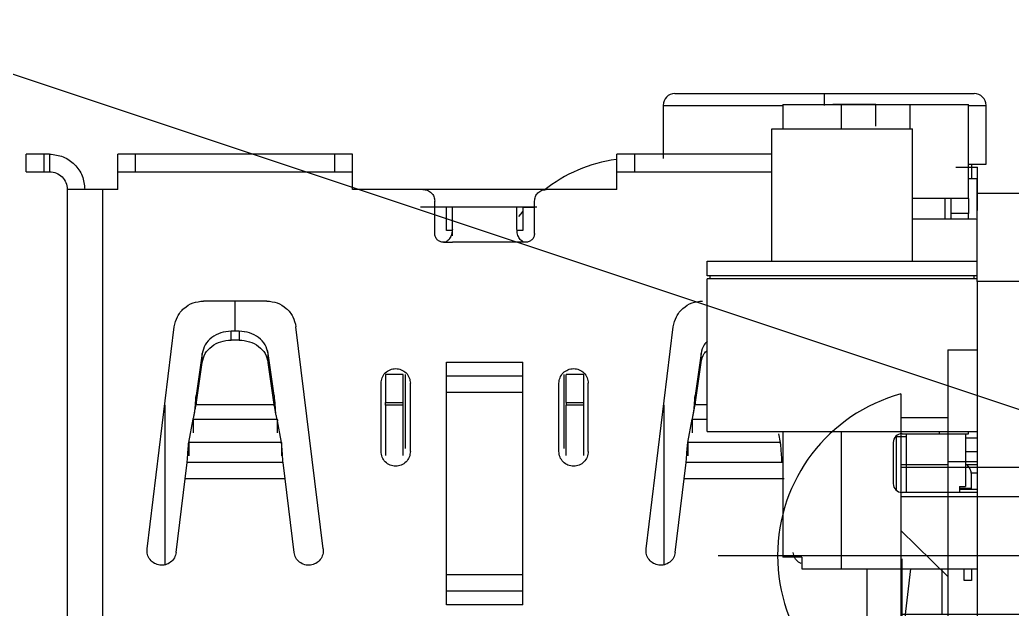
# Model space of a CAD drawing. Extents: x -34 to 51106, y -14166 to 1700.
# Drawn here: x 114.22 to 131.12, y 96.68 to 106.71 of the extents above; entities that cross this region are included whole.
import ezdxf

# ---------------------------------------------------------------- set-up
doc = ezdxf.new("R2010")
doc.units = 0
doc.linetypes.add('ACAD_ISO10W100', pattern=[18, 12, -3, 0, -3])
doc.layers.get('0').update_dxf_attribs({"linetype": 'CONTINUOUS'})
for name, color, linetype in [('1', 1, 'CONTINUOUS'), ('ОСИ', 3, 'ACAD_ISO10W100'), ('РАЗМЕРЫ', 2, 'CONTINUOUS')]:
    doc.layers.add(name, color=color, linetype=linetype)
doc.styles.add('ARIAL', font='arial.ttf', dxfattribs={"height": 3})
doc.dimstyles.new('ARIAL', dxfattribs={"dimscale": 0, "dimtxt": 3, "dimasz": 3, "dimexe": 2, "dimexo": 0, "dimgap": 2, "dimtad": 1, "dimtoh": 1, "dimdec": 1, "dimrnd": 0.1, "dimzin": 9, "dimtxsty": 'ARIAL', "dimblk": 'OPEN', "dimcen": -3, "dimdle": 1.25, "dimclrd": 256, "dimclre": 256, "dimclrt": 256, "dimazin": 3, "dimtfac": 1, "dimtdec": 1, "dimtmove": 0, "dimatfit": 3, "dimtvp": 1.5, "dimtolj": 1, "dimtzin": 1})

# ---------------------------------------------------------------- blocks, each defined once
blk = doc.blocks.new('A$CE64F091F')
for p, q in [((-0.5, 3.5), (-0.5, -3.5)), ((-0.5, 3.5), (0, 3.5)), ((0, 3.5), (0, -3.5)), ((-1.3, 2.75), (-1.3, -2.75)), ((-1.3, 2.35), (-1.3, -2.35)), ((-1.3, 2.35), (-0.5, 2.35)), ((-0.5, 2.35), (-0.5, -2.35)), ((0, 2.35), (0, -2.35)), ((-1.3, 1.55), (-0.5, 1.55)), ((-0.5, 1.6), (0, 1.6)), ((6.7, 1.5), (-1.3, 1.5)), ((6.7, 1.5), (6.7, -1.5)), ((-1.3, 0.428), (-0.5, -0.357)), ((6.7, -1.5), (-1.3, -1.5)), ((-1.3, -1.55), (-0.5, -1.55)), ((-0.5, -1.6), (0, -1.6)), ((-1.3, -2.35), (-0.5, -2.35)), ((-0.5, -3.5), (0, -3.5))]:
    blk.add_line(p, q)
blk.add_arc((-0.549, 0), 2.851, 105.2667, 254.7333)
at = {"layer": '1'}
for p, q in [((6.7, 1), (-1.3, 1)), ((6.7, -1), (-1.3, -1))]:
    blk.add_line(p, q, dxfattribs=at)
at = {"layer": 'ОСИ'}
blk.add_line((-4.413, 0), (9.583, 0), dxfattribs=at)

msp = doc.modelspace()

# ---------------------------------------------------------------- linework, layer by layer
for p, q in [((125.3773, 105.4509), (127.9281, 105.4509)), ((127.9281, 105.4509), (130.4773, 105.4509)), ((125.1773, 105.2509), (125.1773, 104.3474)), ((125.1773, 105.2509), (127.2173, 105.2509)), ((127.2173, 105.263), (127.2173, 104.8509)), ((127.2173, 105.263), (128.2173, 105.263)), ((128.7973, 105.263), (128.0678, 105.263)), ((128.2173, 105.263), (129.3773, 105.263)), ((128.2173, 104.8509), (128.2173, 105.263)), ((128.7973, 105.263), (128.7973, 104.8982)), ((129.3773, 105.263), (130.3773, 105.263)), ((129.3773, 105.263), (129.3773, 104.8509)), ((130.3773, 103.663), (130.3773, 105.263)), ((130.3773, 105.2509), (130.6773, 105.2509)), ((130.6773, 104.2509), (130.6773, 105.2509)), ((127.0273, 102.6009), (127.0273, 104.8509)), ((127.0273, 104.8509), (129.4273, 104.8509)), ((129.4273, 102.6009), (129.4273, 104.8509)), ((114.3273, 104.1209), (114.3273, 104.4209)), ((114.6273, 104.4209), (114.6273, 104.1209)), ((114.7273, 104.4209), (114.6273, 104.4209)), ((114.7273, 104.4209), (114.7273, 104.1209)), ((115.8873, 104.1209), (115.8873, 104.4209)), ((116.1873, 104.4209), (116.1873, 104.1209)), ((119.5873, 104.4209), (116.1873, 104.4209)), ((119.5873, 104.1209), (119.5873, 104.4209)), ((119.8873, 104.1209), (119.8873, 104.4209)), ((124.3873, 104.1209), (124.3873, 104.4209)), ((127.0273, 104.4209), (124.6873, 104.4209)), ((124.6873, 104.4209), (124.6873, 104.1209)), ((114.6273, 104.1209), (114.7273, 104.1209)), ((116.1873, 104.1209), (119.5873, 104.1209)), ((124.6873, 104.1209), (127.0273, 104.1209)), ((130.5273, 104.1909), (130.1625, 104.1909)), ((130.3773, 104.2509), (130.4273, 104.2509)), ((130.4273, 104.2509), (130.4273, 104.0009)), ((130.4273, 104.2509), (130.6773, 104.2509)), ((130.5273, 104.1909), (130.5273, 103.4614)), ((130.5273, 104.0009), (130.3773, 104.0009)), ((130.5273, 103.7509), (130.5273, 104.0009)), ((115.0273, 103.8209), (115.0273, 87.2609)), ((115.6273, 103.8209), (115.6273, 87.2609)), ((115.8873, 103.8209), (115.6273, 103.8209)), ((121.0873, 103.8209), (119.8873, 103.8209)), ((123.2273, 103.8209), (121.0473, 103.8209)), ((124.3873, 103.8209), (123.1873, 103.8209)), ((121.2873, 103.0709), (121.2873, 103.6209)), ((122.9873, 103.0709), (122.9873, 103.6209)), ((130.3773, 103.663), (129.4273, 103.663)), ((129.9773, 103.663), (129.9773, 103.313)), ((130.0773, 103.663), (130.0773, 103.413)), ((130.3773, 103.663), (130.3773, 103.413)), ((130.5273, 102.2509), (130.5273, 103.7509)), ((132.1273, 103.7509), (130.5273, 103.7509)), ((123.0276, 103.5209), (121.0473, 103.5209)), ((121.4873, 103.5209), (121.2873, 103.5209)), ((121.4873, 103.1209), (121.4873, 103.5209)), ((122.6873, 103.5209), (121.5873, 103.5209)), ((122.7873, 103.5209), (122.7873, 103.1209)), ((122.7873, 103.5209), (122.9873, 103.5209)), ((121.5873, 103.143), (121.5873, 103.3336)), ((122.6873, 103.143), (122.6873, 103.3336)), ((130.4773, 103.313), (129.4273, 103.313)), ((130.3773, 103.413), (130.0773, 103.413)), ((130.0773, 103.413), (130.0773, 103.313)), ((130.3773, 103.313), (130.3773, 103.413)), ((121.5873, 103.1209), (121.4873, 103.1209)), ((121.5873, 103.0319), (121.5873, 103.143)), ((122.7873, 103.1209), (122.6873, 103.1209)), ((121.4373, 102.9209), (121.5873, 102.9209)), ((122.6873, 102.9209), (121.5873, 102.9209)), ((122.8373, 102.9209), (122.6873, 102.9209)), ((125.9273, 102.3509), (125.9273, 102.6009)), ((125.9273, 102.6009), (130.5273, 102.6009)), ((130.5273, 102.3509), (125.9273, 102.3509)), ((130.5273, 102.3009), (125.9273, 102.3009)), ((125.9273, 99.7009), (125.9273, 102.3009)), ((125.9773, 102.3009), (125.9773, 102.3509)), ((130.4773, 102.3009), (130.4773, 102.3509)), ((132.1273, 102.2509), (130.5273, 102.2509)), ((130.5273, 102.2509), (130.5273, 30.2509)), ((118.4273, 101.9209), (117.3473, 101.9209)), ((117.8873, 101.4073), (117.8873, 101.9209)), ((116.3873, 97.7051), (116.851, 101.4818)), ((119.3873, 97.7051), (118.9235, 101.4818)), ((124.8873, 97.7051), (125.351, 101.4818)), ((117.8207, 101.2573), (117.8207, 101.4073)), ((117.9538, 101.4073), (117.8207, 101.4073)), ((117.9538, 101.2573), (117.8207, 101.2573)), ((117.9538, 101.4073), (117.9538, 101.2573)), ((117.3244, 101.027), (117.2229, 100.3109)), ((117.3244, 100.877), (117.3244, 101.027)), ((118.4501, 100.877), (118.4501, 101.027)), ((118.5516, 100.3109), (118.4501, 101.027)), ((118.5534, 100.3109), (118.4521, 101.0269)), ((125.8244, 101.027), (125.7229, 100.3109)), ((125.8244, 100.877), (125.8244, 101.027)), ((117.2229, 100.1609), (117.3244, 100.877)), ((118.5516, 100.1609), (118.4501, 100.877)), ((121.4873, 96.7509), (121.4873, 100.8809)), ((121.4873, 100.8809), (122.7873, 100.8809)), ((121.4873, 100.648), (121.4873, 100.8809)), ((122.7873, 96.7509), (122.7873, 100.8809)), ((122.7873, 100.648), (122.7873, 100.8809)), ((125.7229, 100.1609), (125.8244, 100.877)), ((120.4473, 100.6709), (120.4473, 100.1952)), ((120.7473, 100.6709), (120.4473, 100.6709)), ((120.7473, 100.1952), (120.7473, 100.6709)), ((120.7873, 99.4119), (120.7873, 100.6709)), ((121.4873, 100.648), (122.7873, 100.648)), ((123.4873, 100.6683), (123.4873, 99.4119)), ((123.5273, 100.1952), (123.5273, 100.6709)), ((123.8273, 100.6709), (123.5273, 100.6709)), ((123.8273, 100.1952), (123.8273, 100.6709)), ((120.3723, 99.3609), (120.3723, 100.5209)), ((120.8723, 99.3609), (120.8723, 100.5209)), ((123.4023, 99.3609), (123.4023, 100.5209)), ((123.9023, 99.3609), (123.9023, 100.5209)), ((117.2229, 100.3109), (117.2229, 100.1609)), ((118.5516, 100.3109), (118.5516, 100.1609)), ((122.7873, 100.3652), (121.4873, 100.3652)), ((125.7229, 100.3109), (125.7229, 100.1609)), ((116.6873, 100.1484), (116.6873, 97.4326)), ((117.2229, 100.1609), (118.5516, 100.1609)), ((120.4473, 100.1952), (120.7473, 100.1952)), ((120.4473, 100.1478), (120.4473, 100.1952)), ((120.7473, 100.1478), (120.4473, 100.1478)), ((120.4473, 100.1478), (120.4473, 99.294)), ((120.7473, 100.1478), (120.7473, 100.1952)), ((120.7473, 99.294), (120.7473, 100.1478)), ((123.5273, 100.1952), (123.8273, 100.1952)), ((123.5273, 100.1952), (123.5273, 100.1478)), ((123.8273, 100.1478), (123.5273, 100.1478)), ((123.5273, 99.294), (123.5273, 100.1478)), ((123.8273, 100.1478), (123.8273, 100.1952)), ((123.8273, 99.294), (123.8273, 100.1478)), ((125.1873, 100.1484), (125.1873, 97.4326)), ((125.7229, 100.1609), (125.9273, 100.1609)), ((117.0972, 99.5151), (117.1722, 99.9077)), ((117.1722, 99.9077), (118.6023, 99.9077)), ((117.1722, 99.9077), (117.1722, 99.6778)), ((118.6773, 99.5151), (118.6023, 99.9077)), ((118.6023, 99.9077), (118.6023, 99.6778)), ((118.6065, 99.8991), (118.6089, 99.874)), ((125.5972, 99.5151), (125.6722, 99.9077)), ((125.6722, 99.9077), (125.6722, 99.6778)), ((125.6722, 99.9077), (125.9273, 99.9077)), ((125.9273, 99.7009), (130.5273, 99.7009)), ((127.1773, 99.5151), (127.1499, 99.6585)), ((127.2173, 99.7009), (127.2173, 97.563)), ((128.2173, 97.363), (128.2173, 99.7009)), ((129.1355, 99.613), (129.1473, 99.613)), ((129.1473, 99.6248), (129.1473, 99.613)), ((129.1473, 99.613), (129.1473, 98.7012)), ((129.2473, 99.663), (129.8773, 99.663)), ((129.3172, 99.663), (129.3172, 98.663)), ((129.8773, 99.7009), (129.8773, 99.663)), ((129.8773, 99.663), (130.3773, 99.663)), ((130.3273, 99.663), (130.3273, 98.763)), ((130.5273, 99.588), (130.3273, 99.588)), ((130.3773, 99.663), (130.3773, 99.7009)), ((117.0972, 99.5151), (117.0972, 99.2853)), ((118.6773, 99.5151), (117.0972, 99.5151)), ((118.6773, 99.5151), (118.6773, 99.2853)), ((127.1773, 99.5151), (125.5972, 99.5151)), ((125.5972, 99.5151), (125.5972, 99.2853)), ((129.0973, 99.513), (129.0973, 98.813)), ((130.3273, 99.363), (130.5273, 99.363)), ((117.0373, 98.8961), (117.0709, 99.1704)), ((118.7036, 99.1704), (117.0709, 99.1704)), ((118.7373, 98.8961), (118.7036, 99.1704)), ((125.5373, 98.8961), (125.5709, 99.1704)), ((127.2036, 99.1704), (125.5709, 99.1704)), ((130.3273, 99.1391), (130.4273, 99.1391)), ((130.4273, 99.138), (130.5273, 99.138)), ((116.8835, 97.6441), (117.0373, 98.8961)), ((118.7373, 98.8961), (117.0373, 98.8961)), ((118.891, 97.6441), (118.7373, 98.8961)), ((125.3835, 97.6441), (125.5373, 98.8961)), ((127.2373, 98.8961), (125.5373, 98.8961)), ((130.5273, 98.9909), (130.4259, 98.9909)), ((130.4273, 98.738), (130.4273, 98.9654)), ((130.2273, 98.763), (130.3273, 98.763)), ((130.2273, 98.763), (130.2273, 98.663)), ((130.2273, 98.738), (130.4273, 98.738)), ((130.5273, 98.713), (130.2273, 98.713)), ((130.4273, 98.713), (130.4273, 98.738)), ((130.5273, 98.663), (129.2473, 98.663)), ((127.5423, 97.563), (127.2173, 97.563)), ((127.5423, 97.563), (127.5423, 97.363)), ((129.2473, 96.7712), (129.2473, 97.5309)), ((127.5423, 97.363), (128.2173, 97.363)), ((128.2173, 97.363), (130.5273, 97.363)), ((128.6473, 97.363), (128.6473, 96.4309)), ((129.2473, 96.4309), (129.2473, 97.363)), ((129.3894, 97.363), (129.2773, 96.3909)), ((129.9273, 97.363), (129.9273, 96.6045)), ((130.3073, 97.163), (130.3073, 97.363)), ((130.4273, 97.363), (130.4273, 97.163)), ((121.4873, 97.2666), (122.7873, 97.2666)), ((130.4273, 97.163), (130.3073, 97.163)), ((122.7873, 96.9837), (121.4873, 96.9837)), ((121.4873, 96.7509), (121.4873, 96.9837)), ((122.7873, 96.7509), (122.7873, 96.9837)), ((122.7873, 96.7509), (121.4873, 96.7509))]:
    msp.add_line(p, q)
at = {"flags": 128}
for points in [[(122.7873, 103.4491), (122.7484, 103.4012), (122.7149, 103.3578)], [(129.1473, 99.613), (129.196, 99.613), (129.2429, 99.613), (129.2862, 99.613), (129.3172, 99.613)]]:
    msp.add_lwpolyline(points, dxfattribs=at)
for centre, radius, start, end in [((125.3773, 105.2509), 0.2, 90, 180), ((130.4773, 105.2509), 0.2, 0, 90), ((124.7096, 101.8509), 2.5, 97.58987, 128.72054), ((130.4773, 103.013), 0.3, 80.40593, 90), ((129.2473, 99.513), 0.15, 90, 180), ((130.1873, 98.9654), 0.24, 360, 46.37946), ((129.2473, 98.813), 0.15, 180, 270)]:
    msp.add_arc(centre, radius, start, end)
for points, knots in [([(127.9273, 105.2509), (127.9273, 105.2803), (127.9272, 105.339), (127.9274, 105.4047), (127.927, 105.4439), (127.9277, 105.4486), (127.9281, 105.4509)], [0, 0, 0, 0, 0.2799298, 0.559652, 0.7800069, 1, 1, 1, 1]), ([(121.5873, 103.143), (121.5854, 103.1144), (121.5817, 103.0597), (121.5515, 102.9957), (121.5202, 102.9567), (121.4948, 102.9362), (121.4669, 102.9233), (121.4471, 102.9217), (121.4373, 102.9209)], [0, 0, 0, 0, 0.3018686, 0.5770331, 0.6964555, 0.8026425, 0.901435, 1, 1, 1, 1]), ([(122.8373, 102.9209), (122.8274, 102.9217), (122.8077, 102.9233), (122.7797, 102.9362), (122.7544, 102.9567), (122.723, 102.9956), (122.6928, 103.0597), (122.6892, 103.1144), (122.6873, 103.143)], [0, 0, 0, 0, 0.0985478, 0.1973091, 0.3034437, 0.4227901, 0.6980326, 1, 1, 1, 1]), ([(125.9273, 101.23), (125.9096, 101.2126), (125.852, 101.1555), (125.8357, 101.0797), (125.8244, 101.027)], [0, 0, 0, 0, 0.3061557, 1, 1, 1, 1]), ([(125.8244, 100.877), (125.8357, 100.9297), (125.852, 101.0055), (125.9096, 101.0626), (125.9273, 101.08)], [0, 0, 0, 0, 0.6938443, 1, 1, 1, 1]), ([(117.201, 100.0212), (117.2041, 100.0639), (117.2114, 100.1652), (117.2187, 100.2575), (117.2229, 100.3109)], [0, 0, 0, 0, 0.4214636, 1, 1, 1, 1]), ([(118.5516, 100.3109), (118.5559, 100.2575), (118.5632, 100.1652), (118.5705, 100.0639), (118.5735, 100.0212)], [0, 0, 0, 0, 0.5785364, 1, 1, 1, 1]), ([(125.701, 100.0212), (125.7041, 100.0639), (125.7114, 100.1652), (125.7187, 100.2575), (125.7229, 100.3109)], [0, 0, 0, 0, 0.4214636, 1, 1, 1, 1]), ([(127.5288, 97.4556), (127.5138, 97.4622), (127.4689, 97.4818), (127.4146, 97.5491), (127.3989, 97.6124), (127.391, 97.6441)], [0, 0, 0, 0, 0.2, 0.6, 1, 1, 1, 1])]:
    msp.add_open_spline(points, degree=3, knots=knots)
for points in [[(114.6273, 104.4209), (114.588, 104.4209), (114.5093, 104.4209), (114.4102, 104.4209), (114.3408, 104.4209), (114.3318, 104.4209), (114.3273, 104.4209)], [(114.7273, 104.4209), (114.8059, 104.4119), (114.9631, 104.3938), (115.1615, 104.2551), (115.3002, 104.0567), (115.3182, 103.8995), (115.3273, 103.8209)], [(116.1873, 104.4209), (116.148, 104.4209), (116.0693, 104.4209), (115.9702, 104.4209), (115.9008, 104.4209), (115.8918, 104.4209), (115.8873, 104.4209)], [(119.8873, 104.4209), (119.8828, 104.4209), (119.8737, 104.4209), (119.8044, 104.4209), (119.7052, 104.4209), (119.6266, 104.4209), (119.5873, 104.4209)], [(124.6873, 104.4209), (124.648, 104.4209), (124.5693, 104.4209), (124.4702, 104.4209), (124.4008, 104.4209), (124.3918, 104.4209), (124.3873, 104.4209)], [(114.3273, 104.1209), (114.3318, 104.1209), (114.3408, 104.1209), (114.4102, 104.1209), (114.5093, 104.1209), (114.588, 104.1209), (114.6273, 104.1209)], [(114.7273, 104.1209), (114.7666, 104.1164), (114.8452, 104.1073), (114.9444, 104.038), (115.0137, 103.9388), (115.0228, 103.8602), (115.0273, 103.8209)], [(115.8873, 104.1209), (115.8918, 104.1209), (115.9008, 104.1209), (115.9702, 104.1209), (116.0693, 104.1209), (116.148, 104.1209), (116.1873, 104.1209)], [(115.8873, 103.8209), (115.8873, 103.8602), (115.8873, 103.9388), (115.8873, 104.038), (115.8873, 104.1073), (115.8873, 104.1164), (115.8873, 104.1209)], [(119.5873, 104.1209), (119.6266, 104.1209), (119.7052, 104.1209), (119.8044, 104.1209), (119.8737, 104.1209), (119.8828, 104.1209), (119.8873, 104.1209)], [(119.8873, 103.8209), (119.8873, 103.8602), (119.8873, 103.9388), (119.8873, 104.038), (119.8873, 104.1073), (119.8873, 104.1164), (119.8873, 104.1209)], [(124.3873, 104.1209), (124.3918, 104.1209), (124.4008, 104.1209), (124.4702, 104.1209), (124.5693, 104.1209), (124.648, 104.1209), (124.6873, 104.1209)], [(124.3873, 103.8209), (124.3873, 103.8602), (124.3873, 103.9388), (124.3873, 104.038), (124.3873, 104.1073), (124.3873, 104.1164), (124.3873, 104.1209)], [(115.6273, 103.8209), (115.5486, 103.8209), (115.3914, 103.8209), (115.1931, 103.8209), (115.0543, 103.8209), (115.0363, 103.8209), (115.0273, 103.8209)], [(121.0873, 103.8209), (121.1135, 103.8179), (121.1659, 103.8119), (121.232, 103.7656), (121.2782, 103.6995), (121.2843, 103.6471), (121.2873, 103.6209)], [(122.9873, 103.6209), (122.9903, 103.6471), (122.9963, 103.6995), (123.0425, 103.7656), (123.1086, 103.8119), (123.1611, 103.8179), (123.1873, 103.8209)], [(121.5873, 103.3336), (121.5873, 103.3614), (121.5873, 103.4172), (121.5873, 103.4754), (121.5873, 103.5138), (121.5873, 103.5185), (121.5873, 103.5209)], [(122.6873, 103.3336), (122.6873, 103.3614), (122.6873, 103.4172), (122.6873, 103.4754), (122.6873, 103.5138), (122.6873, 103.5185), (122.6873, 103.5209)], [(121.4373, 102.9209), (121.4176, 102.9231), (121.3783, 102.9276), (121.3287, 102.9623), (121.294, 103.0119), (121.2895, 103.0512), (121.2873, 103.0709)], [(122.9873, 103.0709), (122.985, 103.0512), (122.9805, 103.0119), (122.9458, 102.9623), (122.8962, 102.9276), (122.8569, 102.9231), (122.8373, 102.9209)], [(116.851, 101.4818), (116.8647, 101.541), (116.8921, 101.6594), (117.0094, 101.8027), (117.166, 101.9018), (117.2868, 101.9145), (117.3473, 101.9209)], [(118.4273, 101.9209), (118.4877, 101.9145), (118.6085, 101.9018), (118.7651, 101.8027), (118.8825, 101.6594), (118.9099, 101.541), (118.9235, 101.4818)], [(125.351, 101.4818), (125.3647, 101.541), (125.3921, 101.6594), (125.5094, 101.8027), (125.666, 101.9018), (125.7868, 101.9145), (125.8473, 101.9209)], [(117.8207, 101.4073), (117.7603, 101.4018), (117.6394, 101.3907), (117.4829, 101.305), (117.3655, 101.1808), (117.3381, 101.0783), (117.3244, 101.027)], [(117.3244, 100.877), (117.3381, 100.9283), (117.3655, 101.0308), (117.4829, 101.155), (117.6394, 101.2407), (117.7603, 101.2518), (117.8207, 101.2573)], [(118.4501, 101.027), (118.4364, 101.0783), (118.409, 101.1808), (118.2917, 101.305), (118.1351, 101.3907), (118.0143, 101.4018), (117.9538, 101.4073)], [(117.9538, 101.2573), (118.0143, 101.2518), (118.1351, 101.2407), (118.2917, 101.155), (118.409, 101.0308), (118.4364, 100.9283), (118.4501, 100.877)], [(118.4521, 101.0269), (118.4385, 101.0782), (118.4111, 101.1807), (118.2937, 101.3049), (118.1371, 101.3907), (118.0163, 101.4018), (117.9558, 101.4073)], [(120.3723, 100.5209), (120.376, 100.5536), (120.3835, 100.619), (120.4414, 100.7023), (120.524, 100.7579), (120.6223, 100.7774), (120.7205, 100.7579), (120.8032, 100.7023), (120.861, 100.619), (120.8685, 100.5536), (120.8723, 100.5209)], [(123.4023, 100.5209), (123.406, 100.5536), (123.4135, 100.619), (123.4714, 100.7023), (123.554, 100.7579), (123.6523, 100.7774), (123.7505, 100.7579), (123.8332, 100.7023), (123.891, 100.619), (123.8985, 100.5536), (123.9023, 100.5209)], [(121.4873, 100.3652), (121.4873, 100.3914), (121.4873, 100.4438), (121.4873, 100.5191), (121.4873, 100.5893), (121.4873, 100.6285), (121.4873, 100.648)], [(122.7873, 100.3652), (122.7873, 100.3914), (122.7873, 100.4438), (122.7873, 100.5191), (122.7873, 100.5893), (122.7873, 100.6285), (122.7873, 100.648)], [(117.1722, 99.9077), (117.1765, 99.9244), (117.1849, 99.958), (117.1976, 100.0255), (117.2102, 100.0968), (117.2187, 100.1395), (117.2229, 100.1609)], [(118.6023, 99.9077), (118.5981, 99.9244), (118.5896, 99.958), (118.577, 100.0255), (118.5643, 100.0968), (118.5559, 100.1395), (118.5516, 100.1609)], [(125.6722, 99.9077), (125.6765, 99.9244), (125.6849, 99.958), (125.6976, 100.0255), (125.7102, 100.0968), (125.7187, 100.1395), (125.7229, 100.1609)], [(117.0709, 99.1704), (117.0731, 99.2031), (117.0775, 99.2686), (117.0841, 99.3619), (117.0907, 99.4473), (117.0951, 99.4925), (117.0972, 99.5151)], [(118.7036, 99.1704), (118.7014, 99.2031), (118.697, 99.2686), (118.6904, 99.3619), (118.6839, 99.4473), (118.6795, 99.4925), (118.6773, 99.5151)], [(125.5709, 99.1704), (125.5731, 99.2031), (125.5775, 99.2686), (125.5841, 99.3619), (125.5907, 99.4473), (125.5951, 99.4925), (125.5972, 99.5151)], [(127.2036, 99.1704), (127.2014, 99.2031), (127.197, 99.2686), (127.1904, 99.3619), (127.1839, 99.4473), (127.1795, 99.4925), (127.1773, 99.5151)], [(120.8723, 99.3609), (120.8685, 99.3282), (120.861, 99.2627), (120.8032, 99.1795), (120.7205, 99.1239), (120.6223, 99.1044), (120.524, 99.1239), (120.4414, 99.1795), (120.3835, 99.2627), (120.376, 99.3282), (120.3723, 99.3609)], [(123.9023, 99.3609), (123.8985, 99.3282), (123.891, 99.2627), (123.8332, 99.1795), (123.7505, 99.1239), (123.6523, 99.1044), (123.554, 99.1239), (123.4714, 99.1795), (123.4135, 99.2627), (123.406, 99.3282), (123.4023, 99.3609)], [(116.8835, 97.6441), (116.8758, 97.6121), (116.8604, 97.5481), (116.7929, 97.4725), (116.7041, 97.4274), (116.6041, 97.42), (116.509, 97.4513), (116.4337, 97.5166), (116.3865, 97.6062), (116.387, 97.6721), (116.3873, 97.7051)], [(119.3873, 97.7051), (119.3875, 97.6721), (119.388, 97.6062), (119.3408, 97.5166), (119.2656, 97.4513), (119.1704, 97.42), (119.0705, 97.4274), (118.9817, 97.4725), (118.9141, 97.5481), (118.8987, 97.6121), (118.891, 97.6441)], [(125.3835, 97.6441), (125.3758, 97.6121), (125.3604, 97.5481), (125.2929, 97.4725), (125.2041, 97.4274), (125.1041, 97.42), (125.009, 97.4513), (124.9337, 97.5166), (124.8865, 97.6062), (124.887, 97.6721), (124.8873, 97.7051)], [(121.4873, 96.9837), (121.4873, 97.0033), (121.4873, 97.0424), (121.4873, 97.1126), (121.4873, 97.188), (121.4873, 97.2404), (121.4873, 97.2666)], [(122.7873, 96.9837), (122.7873, 97.0033), (122.7873, 97.0424), (122.7873, 97.1126), (122.7873, 97.188), (122.7873, 97.2404), (122.7873, 97.2666)]]:
    msp.add_open_spline(points, degree=3)
for p in [(128.7973, 105.263), (130.5273, 104.1909)]:
    msp.add_point(p)
at = {"layer": 'ОСИ'}
msp.add_line((129.5931, 97.589), (148.8464, 97.589), dxfattribs=at)

# ---------------------------------------------------------------- block references
msp.add_blockref('A$CE64F091F', (130.5273, 97.589))

# ---------------------------------------------------------------- leaders
at = {"layer": 'РАЗМЕРЫ'}
msp.add_leader([(136.6738, 98.267), (71.8351, 119.8408), (61.0918, 119.8408)], dimstyle='ARIAL', override={"dimscale": 1, "dimasz": 5, "dimtad": 0}, dxfattribs=at)

doc.saveas('drawing.dxf')
